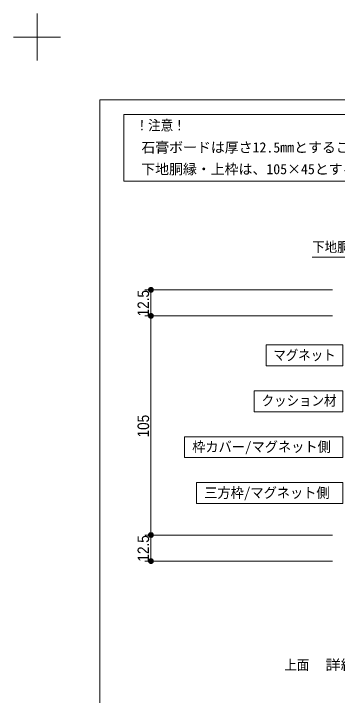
# Model space of a CAD drawing. Units: millimetres, scale not verified, with parts at other scales. Extents: x -4547 to 4547, y -2284 to 2284.
# Drawn here: x -4547 to -3771, y 650 to 2284 of the extents above; entities that cross this region are included whole.
import ezdxf
from ezdxf.enums import TextEntityAlignment as Align

# ---------------------------------------------------------------- set-up
doc = ezdxf.new("R2010")
doc.units = ezdxf.units.MM
doc.header["$LTSCALE"] = 20
for name, color, linetype, lineweight in [('0-1_0', 7, 'Continuous', 9), ('0-2_2寸法-1', 7, 'Continuous', 9), ('0-3_2寸法-3', 7, 'Continuous', 9), ('0-5_1図面枠', 7, 'Continuous', 9)]:
    doc.layers.add(name, color=color, linetype=linetype, lineweight=lineweight)
doc.styles.add('ＭＳ ゴシック', font='')
doc.styles.add('ＭＳ Ｐゴシック', font='')
doc.styles.get('ＭＳ ゴシック').set_extended_font_data('MS Gothic')
doc.styles.get('ＭＳ Ｐゴシック').set_extended_font_data('MS PGothic')

# ---------------------------------------------------------------- blocks, each defined once
blk = doc.blocks.new('_Dot')
at = {"layer": '0-1_0'}
for p, q in [((-10, 0), (-20, 0)), ((9.78, 2), (-9.78, 2)), ((7.99, 6), (-7.99, 6)), ((9.16, -3.98), (-9.16, -3.98)), ((6, -7.98), (-6, -7.98))]:
    blk.add_line(p, q, dxfattribs=at)
for points in [[(10, 0), (9.92, 1.25), (9.69, 2.49), (9.3, 3.68), (8.76, 4.82), (8.09, 5.88), (7.29, 6.85), (6.37, 7.71), (5.36, 8.44), (4.26, 9.05), (3.09, 9.51), (1.87, 9.82), (0.63, 9.98), (-0.63, 9.98), (-1.87, 9.82), (-3.09, 9.51), (-4.26, 9.05), (-5.36, 8.44), (-6.37, 7.71), (-7.29, 6.85), (-8.09, 5.88), (-8.76, 4.82), (-9.3, 3.68), (-9.69, 2.49), (-9.92, 1.25), (-10, 0), (0, 0)], [(-10, 0), (-9.92, -1.25), (-9.69, -2.49), (-9.3, -3.68), (-8.76, -4.82), (-8.09, -5.88), (-7.29, -6.85), (-6.37, -7.71), (-5.36, -8.44), (-4.26, -9.05), (-3.09, -9.51), (-1.87, -9.82), (-0.63, -9.98), (0.63, -9.98), (1.87, -9.82), (3.09, -9.51), (4.26, -9.05), (5.36, -8.44), (6.37, -7.71), (7.29, -6.85), (8.09, -5.88), (8.76, -4.82), (9.3, -3.68), (9.69, -2.49), (9.92, -1.25), (10, 0), (0, 0)]]:
    blk.add_lwpolyline(points, close=True, dxfattribs=at)
blk = doc.blocks.new('グループ-112')
at = {"layer": '0-5_1図面枠'}
for p, q in [((-63000, 43425), (-63000, 45675)), ((-64125, 44550), (-61875, 44550))]:
    blk.add_line(p, q, dxfattribs=at)
blk = doc.blocks.new('グループ-114')
at = {"layer": '0-5_1図面枠'}
blk.add_lwpolyline([(-60000, 41550), (60000, 41550), (60000, -41550), (-60000, -41550)], close=True, dxfattribs=at)
blk = doc.blocks.new('図面枠')
at = {"layer": '0-5_1図面枠'}
for name in ['グループ-112', 'グループ-114']:
    blk.add_blockref(name, (0, 0), dxfattribs=at)

msp = doc.modelspace()

# ---------------------------------------------------------------- linework, layer by layer
at = {"layer": '0-2_2寸法-1'}
for p, q in [((-3782.82, 1622), (-4232.82, 1622)), ((-4217.82, 1610.74), (-4217.82, 1570.76)), ((-3782.82, 1559.5), (-4232.82, 1559.5)), ((-3782.82, 1559.5), (-4232.82, 1559.5)), ((-4217.82, 1548.24), (-4217.82, 1045.76)), ((-3782.82, 1034.5), (-4232.82, 1034.5)), ((-3782.82, 1034.5), (-4232.82, 1034.5)), ((-4217.82, 983.26), (-4217.82, 1023.24)), ((-3782.82, 972), (-4232.82, 972))]:
    msp.add_line(p, q, dxfattribs=at)
at = {"layer": '0-3_2寸法-3'}
for points in [[(-4283.12, 2042), (-4283.12, 1882), (-3583.12, 1882), (-3583.12, 2042)], [(-3942.08, 1490), (-3758.12, 1490), (-3758.12, 1440), (-3942.08, 1440)], [(-3970.73, 1380), (-3758.12, 1380), (-3758.12, 1330), (-3970.73, 1330)], [(-4137.85, 1270), (-3758.12, 1270), (-3758.12, 1220), (-4137.85, 1220)], [(-4108.77, 1160), (-3758.12, 1160), (-3758.12, 1110), (-4108.77, 1110)]]:
    msp.add_lwpolyline(points, close=True, dxfattribs=at)
msp.add_lwpolyline([(-3831.21, 1700), (-3683.04, 1700), (-3574.81, 1512.53)], dxfattribs=at)

# ---------------------------------------------------------------- block references
at = {"layer": '0-2_2寸法-1', "xscale": 0.5627563, "yscale": 0.5627563}
for p, rotation in [((-4217.82, 1622), 90), ((-4217.82, 1559.5), 270), ((-4217.82, 1559.5), 90), ((-4217.82, 1034.5), 270), ((-4217.82, 1034.5), 90), ((-4217.82, 972), 270)]:
    msp.add_blockref('_Dot', p, dxfattribs=dict(at, rotation=rotation))
at = {"layer": '0-5_1図面枠', "xscale": 0.05, "yscale": 0.05}
msp.add_blockref('図面枠', (-1340.62, 0), dxfattribs=at)

# ---------------------------------------------------------------- texts
at = {"layer": '0-2_2寸法-1', "style": 'ＭＳ Ｐゴシック', "width": 0.9}
for s, p in [('12.5', (-4214.1, 1558.34)), ('105', (-4214.1, 1268.33)), ('12.5', (-4214.1, 970.84))]:
    msp.add_text(s, height=27.57, rotation=90, dxfattribs=at).set_placement(p, align=Align.BOTTOM_LEFT)
at = {"layer": '0-3_2寸法-3', "style": 'ＭＳ ゴシック'}
for s, height, width, p in [('！注意！', 24.34, 0.9, (-4254.49, 1996.55)), ('下地胴縁', 24.34, 0.9, (-3831.48, 1705.32)), ('マグネット', 24.34, 0.9, (-3924.73, 1446.04)), ('クッション材', 24.34, 0.9, (-3952.64, 1337.11)), ('枠カバー/マグネット側', 24.41, 0.95, (-4119.09, 1226.33)), ('三方枠/マグネット側', 24.41, 0.95, (-4090.14, 1116.33)), ('上面\u3000', 24.34, 0.9, (-3898.13, 703.83)), ('詳細図\u3000S=1：2', 24.34, 1.1, (-3799.85, 703.83))]:
    msp.add_text(s, height=height, dxfattribs=dict(at, width=width)).set_placement(p, align=Align.BOTTOM_LEFT)
for s, p in [('石膏ボードは厚さ12.5mmとすること。', (-4240.82, 1943.74)), ('下地胴縁・上枠は、105×45とすること。', (-4241.1, 1891.68))]:
    msp.add_text(s, height=24.41, dxfattribs=at).set_placement(p, align=Align.BOTTOM_LEFT)

doc.saveas('drawing.dxf')
